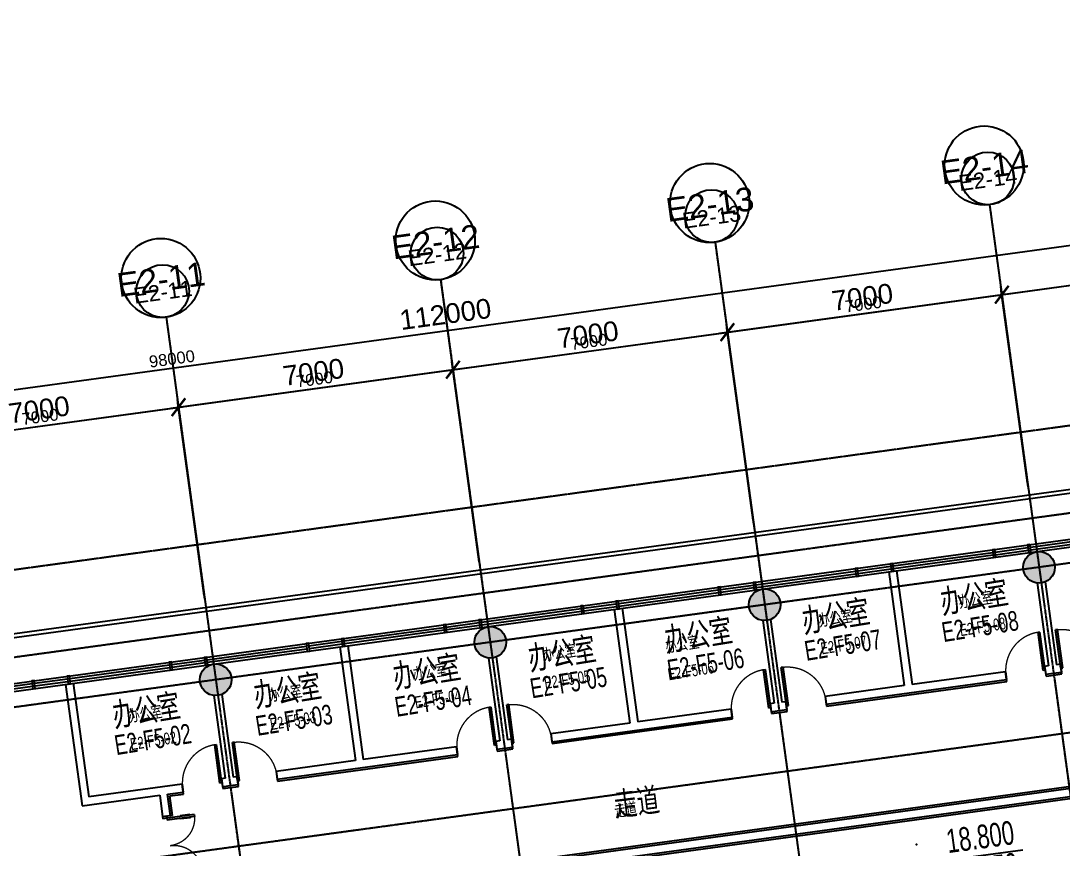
# Model space of a CAD drawing. Header units: millimetres. Extents: x -39175 to 150737, y -15023 to 140542.
# Drawn here: x 11431 to 37772, y 116560 to 137498 of the extents above; entities that cross this region are included whole.
import ezdxf
from ezdxf.enums import TextEntityAlignment as Align

# ---------------------------------------------------------------- set-up
doc = ezdxf.new("R2010")
doc.units = ezdxf.units.MM
doc.header["$LTSCALE"] = 10
for name, pattern in [('DASH', [0.35, 0.25, -0.1]), ('E-RG-1F$0$$0$DOTE', [2.42, 2, -0.2, 0.02, -0.2]), ('E2-RI-5F$0$DASH', [0.35, 0.25, -0.1]), ('XRE2$0$HIDDEN', [0.375, 0.25, -0.125])]:
    doc.linetypes.add(name, pattern=pattern)
for name, color, linetype in [('A—墙体', 7, 'Continuous'), ('A—文字索引', 40, 'Continuous'), ('A—轴线、尺寸', 1, 'Continuous'), ('A—门窗', 135, 'Continuous'), ('E2-RI-5F$0$A-A-建筑投影线', 53, 'E2-RI-5F$0$DASH'), ('E2-RI-5F$0$J-STAIR楼梯', 2, 'Continuous'), ('I—平面—填充03(灰度)', 250, 'Continuous'), ('I—平面—文字', 40, 'Continuous'), ('I—平面—文字（放大1：100）', 40, 'XRE2$0$HIDDEN'), ('I—平面—标高', 40, 'Continuous'), ('I—平面—装饰面层线', 192, 'Continuous'), ('I—平面—门', 22, 'Continuous'), ('轴线100', 1, 'Continuous')]:
    doc.layers.add(name, color=color, linetype=linetype)
doc.styles.add('ARIAL', font='arial.ttf')
doc.styles.add('E1-RI-5F$0$$4$XD2008', font='SIMYOU.TTF', dxfattribs={"width": 0.7})
doc.styles.add('XD2008', font='SIMYOU.TTF', dxfattribs={"width": 0.7, "height": 600})
doc.dimstyles.new('200', dxfattribs={"dimscale": 200, "dimtxt": 2.5, "dimasz": 2, "dimexe": 1, "dimexo": 1, "dimgap": 0.8, "dimtad": 1, "dimdec": 0, "dimdsep": 46, "dimtxsty": 'ARIAL', "dimblk1": 'ARCHTICK', "dimblk2": 'ARCHTICK', "dimsah": 1, "dimcen": -0.9, "dimdle": 1, "dimclrd": 256, "dimclre": 256, "dimclrt": 40, "dimaunit": 1, "dimadec": 0, "dimazin": 0, "dimtfac": 0.35, "dimtdec": 0, "dimtix": 1, "dimtmove": 2, "dimatfit": 3, "dimldrblk": 'ARCHTICK', "dimfxl": 0, "dimtvp": 0.8, "dimtolj": 1, "dimtzin": 0, "dimarcsym": 0})
doc.dimstyles.new('副本 100', dxfattribs={"dimscale": 100, "dimtxt": 2.5, "dimasz": 2, "dimexe": 1, "dimexo": 1, "dimgap": 0.8, "dimtad": 1, "dimdec": 0, "dimdsep": 46, "dimtxsty": 'ARIAL', "dimblk1": 'ARCHTICK', "dimblk2": 'ARCHTICK', "dimsah": 1, "dimcen": -0.9, "dimdle": 1, "dimclrd": 256, "dimclre": 256, "dimclrt": 40, "dimaunit": 1, "dimadec": 0, "dimazin": 0, "dimtfac": 0.35, "dimtdec": 0, "dimtix": 1, "dimtmove": 2, "dimatfit": 3, "dimldrblk": 'ARCHTICK', "dimfxl": 0, "dimtvp": 0.8, "dimtolj": 1, "dimtzin": 0, "dimarcsym": 0})

# ---------------------------------------------------------------- blocks, each defined once
blk = doc.blocks.new('E-COLS-F5')
at = {"layer": 'I—平面—填充03(灰度)'}
h = blk.add_hatch(color=18, dxfattribs=at)
edge = h.paths.add_edge_path()
edge.add_arc((11746078, -6083259), 400, 0, 360)
h = blk.add_hatch(color=18, dxfattribs=at)
edge = h.paths.add_edge_path()
edge.add_arc((11739142, -6084207), 400, 0, 360)
h = blk.add_hatch(color=18, dxfattribs=at)
edge = h.paths.add_edge_path()
edge.add_arc((11732207, -6085155), 400, 0, 360)
h = blk.add_hatch(color=18, dxfattribs=at)
edge = h.paths.add_edge_path()
edge.add_arc((11725271, -6086103), 400, 0, 360)
at = {"layer": 'A—墙体'}
for centre in [(11746078, -6083259), (11739142, -6084207), (11732207, -6085155), (11725271, -6086103)]:
    blk.add_circle(centre, 400, dxfattribs=at)
blk = doc.blocks.new('E2-RI-5F$0$$DorLib2D$00000001')
at = {"layer": 'I—平面—门'}
for p, q in [((0.45, 0.975), (0.5, 0.975)), ((0.45, 0), (0.45, 0.975)), ((0.5, 0), (0.5, 0.975)), ((0.5, 0), (0.45, 0))]:
    blk.add_line(p, q, dxfattribs=at)
at = {"layer": 'I—平面—门', "color": 8, "linetype": 'DASH', "lineweight": 13}
blk.add_arc((0.475, 0), 0.975, 91.4693, 180, dxfattribs=at)
blk = doc.blocks.new('E2-RI-5F$0$$DorLib2D$00000011')
at = {"lineweight": 13}
for p, q in [((-0.483, 0.396), (-0.483, 0.235)), ((-0.417, 0.396), (-0.417, 0.235)), ((0.417, 0.396), (0.417, 0.235)), ((0.483, 0.396), (0.483, 0.235))]:
    blk.add_line(p, q, dxfattribs=at)
for p, q in [((-0.483, 0.396), (-0.467, 0.396)), ((-0.467, 0.471), (-0.467, -0.062)), ((-0.467, 0.471), (-0.433, 0.471)), ((-0.433, 0.471), (-0.433, 0.004)), ((-0.417, 0.396), (-0.433, 0.396)), ((0.417, 0.396), (0.433, 0.396)), ((0.433, 0.471), (0.433, 0.004)), ((0.467, 0.471), (0.433, 0.471)), ((0.467, 0.471), (0.467, -0.062)), ((0.483, 0.396), (0.467, 0.396)), ((-0.483, 0.235), (-0.467, 0.235)), ((-0.417, 0.235), (-0.433, 0.235)), ((0.417, 0.235), (0.433, 0.235)), ((0.483, 0.235), (0.467, 0.235)), ((-0.5, 0.004), (-0.433, 0.004)), ((-0.5, 0.004), (-0.5, -0.062)), ((0.5, 0.004), (0.433, 0.004)), ((0.5, 0.004), (0.5, -0.062)), ((-0.5, -0.062), (-0.467, -0.062)), ((0.5, -0.062), (0.467, -0.062))]:
    blk.add_line(p, q)
at = {"layer": 'I—平面—门', "color": 8, "linetype": 'DASH', "lineweight": 13, "ltscale": 20}
for centre, start, end in [((-0.467, 0.004), 0, 85.904), ((0.467, 0.004), 94.096, 180)]:
    blk.add_arc(centre, 0.467, start, end, dxfattribs=at)
blk = doc.blocks.new('_ArchTick')
at = {"color": 0, "linetype": 'ByBlock', "const_width": 0.15}
blk.add_lwpolyline([(-0.5, -0.5), (0.5, 0.5)], dxfattribs=at)
blk = doc.blocks.new('*D4653')
at = {"layer": 'A—轴线、尺寸', "linetype": 'ByBlock', "lineweight": -2}
for p, q in [((-33466, 122060), (77898, 137282)), ((78472, 131607), (77673, 137453)), ((-32387, 115642), (-33295, 122285))]:
    blk.add_line(p, q, dxfattribs=at)
at = {"layer": 'Defpoints', "color": 0, "linetype": 'ByBlock'}
for p in [(77700, 137255), (78499, 131409), (-32360, 115444, 0)]:
    blk.add_point(p, dxfattribs=at)
at = {"layer": 'A—轴线、尺寸', "linetype": 'ByBlock', "lineweight": -2, "xscale": 400, "yscale": 400, "zscale": 400}
for p, rotation in [((77700, 137255), 7.783339573525556), ((-33268, 122087), 187.7833395735256)]:
    blk.add_blockref('_ArchTick', p, dxfattribs=dict(at, rotation=rotation))
at = {"layer": 'A—轴线、尺寸', "color": 40, "linetype": 'ByBlock', "insert": (22160, 130082), "char_height": 500, "attachment_point": 5, "rotation": 7.7833, "style": 'ARIAL'}
blk.add_mtext('\\A1;112000', dxfattribs=at)
blk = doc.blocks.new('*D4661')
at = {"layer": 'A—轴线、尺寸', "linetype": 'ByBlock', "lineweight": -2}
for p, q in [((8282, 126757), (15614, 127759)), ((16066, 122976), (15389, 127930)), ((9131, 122028), (8453, 126982))]:
    blk.add_line(p, q, dxfattribs=at)
at = {"layer": 'Defpoints', "color": 0, "linetype": 'ByBlock'}
for p in [(15416, 127732), (16093, 122778), (9158, 121830)]:
    blk.add_point(p, dxfattribs=at)
at = {"layer": 'A—轴线、尺寸', "linetype": 'ByBlock', "lineweight": -2, "xscale": 400, "yscale": 400, "zscale": 400}
for p, rotation in [((15416, 127732), 7.783339573525556), ((8480, 126784), 187.7833395735256)]:
    blk.add_blockref('_ArchTick', p, dxfattribs=dict(at, rotation=rotation))
at = {"layer": 'A—轴线、尺寸', "color": 40, "linetype": 'ByBlock', "insert": (11892, 127670), "char_height": 500, "attachment_point": 5, "rotation": 7.7833, "style": 'ARIAL'}
blk.add_mtext('\\A1;7000', dxfattribs=at)
blk = doc.blocks.new('*D4662')
at = {"layer": 'A—轴线、尺寸', "linetype": 'ByBlock', "lineweight": -2}
for p, q in [((23002, 123924), (22324, 128878)), ((15218, 127705), (22550, 128707)), ((16066, 122976), (15389, 127930))]:
    blk.add_line(p, q, dxfattribs=at)
at = {"layer": 'Defpoints', "color": 0, "linetype": 'ByBlock'}
for p in [(22351, 128680), (23029, 123726), (16093, 122778)]:
    blk.add_point(p, dxfattribs=at)
at = {"layer": 'A—轴线、尺寸', "linetype": 'ByBlock', "lineweight": -2, "xscale": 400, "yscale": 400, "zscale": 400}
for p, rotation in [((22351, 128680), 7.783339573525556), ((15416, 127732), 187.7833395735256)]:
    blk.add_blockref('_ArchTick', p, dxfattribs=dict(at, rotation=rotation))
at = {"layer": 'A—轴线、尺寸', "color": 40, "linetype": 'ByBlock', "insert": (18827, 128618), "char_height": 500, "attachment_point": 5, "rotation": 7.7833, "style": 'ARIAL'}
blk.add_mtext('\\A1;7000', dxfattribs=at)
blk = doc.blocks.new('*D4663')
at = {"layer": 'A—轴线、尺寸', "linetype": 'ByBlock', "lineweight": -2}
for p, q in [((22153, 128653), (29485, 129655)), ((29937, 124872), (29260, 129826)), ((23002, 123924), (22324, 128878))]:
    blk.add_line(p, q, dxfattribs=at)
at = {"layer": 'Defpoints', "color": 0, "linetype": 'ByBlock'}
for p in [(29287, 129628), (29964, 124674), (23029, 123726)]:
    blk.add_point(p, dxfattribs=at)
at = {"layer": 'A—轴线、尺寸', "linetype": 'ByBlock', "lineweight": -2, "xscale": 400, "yscale": 400, "zscale": 400}
for p, rotation in [((29287, 129628), 7.783339573525556), ((22351, 128680), 187.7833395735256)]:
    blk.add_blockref('_ArchTick', p, dxfattribs=dict(at, rotation=rotation))
at = {"layer": 'A—轴线、尺寸', "color": 40, "linetype": 'ByBlock', "insert": (25763, 129566), "char_height": 500, "attachment_point": 5, "rotation": 7.7833, "style": 'ARIAL'}
blk.add_mtext('\\A1;7000', dxfattribs=at)
blk = doc.blocks.new('*D4664')
at = {"layer": 'A—轴线、尺寸', "linetype": 'ByBlock', "lineweight": -2}
for p, q in [((36873, 125820), (36195, 130774)), ((29089, 129601), (36421, 130603)), ((29937, 124872), (29260, 129826))]:
    blk.add_line(p, q, dxfattribs=at)
at = {"layer": 'Defpoints', "color": 0, "linetype": 'ByBlock'}
for p in [(36223, 130576), (36900, 125622), (29964, 124674)]:
    blk.add_point(p, dxfattribs=at)
at = {"layer": 'A—轴线、尺寸', "linetype": 'ByBlock', "lineweight": -2, "xscale": 400, "yscale": 400, "zscale": 400}
for p, rotation in [((36223, 130576), 7.783339573525556), ((29287, 129628), 187.7833395735256)]:
    blk.add_blockref('_ArchTick', p, dxfattribs=dict(at, rotation=rotation))
at = {"layer": 'A—轴线、尺寸', "color": 40, "linetype": 'ByBlock', "insert": (32699, 130514), "char_height": 500, "attachment_point": 5, "rotation": 7.7833, "style": 'ARIAL'}
blk.add_mtext('\\A1;7000', dxfattribs=at)
blk = doc.blocks.new('*D4665')
at = {"layer": 'A—轴线、尺寸', "linetype": 'ByBlock', "lineweight": -2}
for p, q in [((43808, 126768), (43131, 131722)), ((36024, 130549), (43356, 131551)), ((36873, 125820), (36195, 130774))]:
    blk.add_line(p, q, dxfattribs=at)
at = {"layer": 'Defpoints', "color": 0, "linetype": 'ByBlock'}
for p in [(43158, 131524), (43835, 126570), (36900, 125622)]:
    blk.add_point(p, dxfattribs=at)
at = {"layer": 'A—轴线、尺寸', "linetype": 'ByBlock', "lineweight": -2, "xscale": 400, "yscale": 400, "zscale": 400}
for p, rotation in [((43158, 131524), 7.783339573525556), ((36223, 130576), 187.7833395735256)]:
    blk.add_blockref('_ArchTick', p, dxfattribs=dict(at, rotation=rotation))
at = {"layer": 'A—轴线、尺寸', "color": 40, "linetype": 'ByBlock', "insert": (39634, 131462), "char_height": 500, "attachment_point": 5, "rotation": 7.7833, "style": 'ARIAL'}
blk.add_mtext('\\A1;7000', dxfattribs=at)
blk = doc.blocks.new('E1-RI-5F$0$$0$ECADI-TAG-HGHT_国标_')
at = {"color": 1}
blk.add_line((-2.12, 2.12), (11.77, 2.12), dxfattribs=at)
at = {"color": 1, "const_width": 0.5}
blk.add_lwpolyline([(-2.12, 2.12), (0, 0), (2.12, 2.12)], dxfattribs=at)
at = {"color": 1}
blk.add_point((-1.48, 4.6), dxfattribs=at)
at = {"style": 'E1-RI-5F$0$$4$XD2008', "width": 0.7}
blk.add_attdef('FL', text='', height=3, dxfattribs=at).set_placement((-2.69, 2.97), align=Align.RIGHT)
for tag, p in [('F.F.L.', (2.28, 2.97)), ('T.O.S.', (2.28, -1.1))]:
    blk.add_attdef(tag, p, '', height=3, dxfattribs=at)
blk = doc.blocks.new('*D4848')
at = {"layer": 'Defpoints', "color": 0}
for p in [(-191585, 138385), (-190772, 132439), (-287774, 118470, 0)]:
    blk.add_point(p, dxfattribs=at)
at = {"layer": '轴线100', "lineweight": -2}
for p, q in [((-288781, 125099), (-191486, 138398)), ((-190786, 132539), (-191598, 138484)), ((-287787, 118569), (-288695, 125212))]:
    blk.add_line(p, q, dxfattribs=at)
at = {"layer": '轴线100', "lineweight": -2, "xscale": 200, "yscale": 200, "zscale": 200}
for p, rotation in [((-191585, 138385), 7.783339565574511), ((-288682, 125113), 187.7833395655745)]:
    blk.add_blockref('_ArchTick', p, dxfattribs=dict(at, rotation=rotation))
at = {"layer": '轴线100', "color": 40, "insert": (-240165, 131980), "char_height": 300, "attachment_point": 5, "rotation": 7.7833, "style": 'ARIAL'}
blk.add_mtext('\\A1;98000', dxfattribs=at)
blk = doc.blocks.new('*D4856')
at = {"layer": 'Defpoints', "color": 0}
for p in [(-239998, 130758), (-239321, 125804), (-246256, 124856)]:
    blk.add_point(p, dxfattribs=at)
at = {"layer": '轴线100', "lineweight": -2}
for p, q in [((-247033, 129796), (-239899, 130771)), ((-239334, 125903), (-240012, 130857)), ((-246270, 124955), (-246947, 129909))]:
    blk.add_line(p, q, dxfattribs=at)
at = {"layer": '轴线100', "lineweight": -2, "xscale": 200, "yscale": 200, "zscale": 200}
for p, rotation in [((-239998, 130758), 7.783339565574511), ((-246934, 129810), 187.7833395655745)]:
    blk.add_blockref('_ArchTick', p, dxfattribs=dict(at, rotation=rotation))
at = {"layer": '轴线100', "color": 40, "insert": (-243497, 130515), "char_height": 300, "attachment_point": 5, "rotation": 7.7833, "style": 'ARIAL'}
blk.add_mtext('\\A1;7000', dxfattribs=at)
blk = doc.blocks.new('*D4857')
at = {"layer": 'Defpoints', "color": 0}
for p in [(-233063, 131706), (-232385, 126752), (-239321, 125804)]:
    blk.add_point(p, dxfattribs=at)
at = {"layer": '轴线100', "lineweight": -2}
for p, q in [((-240097, 130744), (-232963, 131719)), ((-232399, 126851), (-233076, 131805)), ((-239334, 125903), (-240012, 130857))]:
    blk.add_line(p, q, dxfattribs=at)
at = {"layer": '轴线100', "lineweight": -2, "xscale": 200, "yscale": 200, "zscale": 200}
for p, rotation in [((-233063, 131706), 7.783339565574511), ((-239998, 130758), 187.7833395655745)]:
    blk.add_blockref('_ArchTick', p, dxfattribs=dict(at, rotation=rotation))
at = {"layer": '轴线100', "color": 40, "insert": (-236562, 131463), "char_height": 300, "attachment_point": 5, "rotation": 7.7833, "style": 'ARIAL'}
blk.add_mtext('\\A1;7000', dxfattribs=at)
blk = doc.blocks.new('*D4858')
at = {"layer": 'Defpoints', "color": 0}
for p in [(-226127, 132654), (-225450, 127700), (-232385, 126752)]:
    blk.add_point(p, dxfattribs=at)
at = {"layer": '轴线100', "lineweight": -2}
for p, q in [((-233162, 131692), (-226028, 132667)), ((-225463, 127799), (-226141, 132753)), ((-232399, 126851), (-233076, 131805))]:
    blk.add_line(p, q, dxfattribs=at)
at = {"layer": '轴线100', "lineweight": -2, "xscale": 200, "yscale": 200, "zscale": 200}
for p, rotation in [((-226127, 132654), 7.783339565574511), ((-233063, 131706), 187.7833395655745)]:
    blk.add_blockref('_ArchTick', p, dxfattribs=dict(at, rotation=rotation))
at = {"layer": '轴线100', "color": 40, "insert": (-229626, 132411), "char_height": 300, "attachment_point": 5, "rotation": 7.7833, "style": 'ARIAL'}
blk.add_mtext('\\A1;7000', dxfattribs=at)
blk = doc.blocks.new('*D4859')
at = {"layer": 'Defpoints', "color": 0}
for p in [(-219192, 133602), (-218514, 128648), (-225450, 127700)]:
    blk.add_point(p, dxfattribs=at)
at = {"layer": '轴线100', "lineweight": -2}
for p, q in [((-226226, 132640), (-219092, 133615)), ((-218528, 128747), (-219205, 133701)), ((-225463, 127799), (-226141, 132753))]:
    blk.add_line(p, q, dxfattribs=at)
at = {"layer": '轴线100', "lineweight": -2, "xscale": 200, "yscale": 200, "zscale": 200}
for p, rotation in [((-219192, 133602), 7.783339565574511), ((-226127, 132654), 187.7833395655745)]:
    blk.add_blockref('_ArchTick', p, dxfattribs=dict(at, rotation=rotation))
at = {"layer": '轴线100', "color": 40, "insert": (-222691, 133359), "char_height": 300, "attachment_point": 5, "rotation": 7.7833, "style": 'ARIAL'}
blk.add_mtext('\\A1;7000', dxfattribs=at)
blk = doc.blocks.new('*D4860')
at = {"layer": 'Defpoints', "color": 0}
for p in [(-212256, 134550), (-211579, 129595), (-218514, 128648)]:
    blk.add_point(p, dxfattribs=at)
at = {"layer": '轴线100', "lineweight": -2}
for p, q in [((-211592, 129695), (-212270, 134649)), ((-219291, 133588), (-212157, 134563)), ((-218528, 128747), (-219205, 133701))]:
    blk.add_line(p, q, dxfattribs=at)
at = {"layer": '轴线100', "lineweight": -2, "xscale": 200, "yscale": 200, "zscale": 200}
for p, rotation in [((-212256, 134550), 7.783339565574511), ((-219192, 133602), 187.7833395655745)]:
    blk.add_blockref('_ArchTick', p, dxfattribs=dict(at, rotation=rotation))
at = {"layer": '轴线100', "color": 40, "insert": (-215755, 134307), "char_height": 300, "attachment_point": 5, "rotation": 7.7833, "style": 'ARIAL'}
blk.add_mtext('\\A1;7000', dxfattribs=at)
blk = doc.blocks.new('A$C1C9D1350')
at = {"layer": '轴线100', "linetype": 'E-RG-1F$0$$0$DOTE'}
for p, q in [((-219502.6, 135876.8), (-215009.5, 103005.7)), ((-226438.1, 134928.8), (-221945, 102057.7)), ((-233373.6, 133980.8), (-228880.5, 101109.7)), ((-240309.1, 133032.8), (-235816.1, 100161.7)), ((-187050.8, 132237.2), (-291775.7, 117922.8)), ((-186872.9, 130999.9), (-255751.1, 121585.2)), ((-186282.4, 126791.1), (-255175.5, 117374.4))]:
    blk.add_line(p, q, dxfattribs=at)
at = {"layer": '轴线100', "linetype": 'ByBlock'}
for centre in [(-219547.7, 136540.4), (-226528.3, 135589.3), (-233463.8, 134641.3), (-240399.3, 133693.3)]:
    blk.add_circle(centre, 666.7, dxfattribs=at)
at = {"layer": '轴线100', "color": 40, "style": 'ARIAL'}
for s, p in [('E2-14', (-219544.7, 136518.4)), ('E2-13', (-226525.3, 135567.3)), ('E2-12', (-233460.8, 134619.3)), ('E2-11', (-240396.3, 133671.4))]:
    blk.add_text(s, height=400, rotation=7.78334, dxfattribs=at).set_placement(p, align=Align.MIDDLE_CENTER)
at = {"layer": '轴线100'}
for base, p1, p2, picture, middle in [((-191584.9, 138384.5), (-287773.8, 118469.7, 0), (-190772.3, 132439.5), '*D4848', (-240164.9, 131979.6)), ((-212256, 134549.8), (-218514.4, 128647.5), (-211578.8, 129595.5), '*D4860', (-215755.4, 134306.8)), ((-219191.5, 133601.8), (-225449.9, 127699.5), (-218514.4, 128647.5), '*D4859', (-222690.9, 133358.8)), ((-226127, 132653.8), (-232385.4, 126751.5), (-225449.9, 127699.5), '*D4858', (-229626.4, 132410.8)), ((-233062.6, 131705.8), (-239320.9, 125803.5), (-232385.4, 126751.5), '*D4857', (-236561.9, 131462.8)), ((-239998.1, 130757.8), (-246256.4, 124855.5), (-239320.9, 125803.5), '*D4856', (-243497.4, 130514.8))]:
    dim = blk.add_linear_dim(base=base, p1=p1, p2=p2, angle=7.78334, dimstyle='副本 100', override={"dimtxt": 3}, dxfattribs=at)
    dim.commit()
    dim.dimension.update_dxf_attribs({"geometry": picture, "text_midpoint": middle})

msp = doc.modelspace()

# ---------------------------------------------------------------- linework, layer by layer
at = {"layer": 'A—墙体'}
for p, q in [((37011.2, 124066.5), (37012.8, 124055.4)), ((37209.4, 124093.5), (37210.9, 124082.4)), ((33364.2, 123568.2), (33756.8, 120696.2)), ((33562.4, 123595.2), (33954.9, 120723.2)), ((37117.7, 123287.9), (37403.8, 121194.7)), ((37315.8, 123315), (37601.9, 121221.7)), ((30075.7, 123118.8), (30077.3, 123107.4)), ((30273.8, 123145.9), (30275.4, 123134.5)), ((26428.6, 122620.5), (26821.3, 119748.2)), ((26626.8, 122647.6), (27019.4, 119775.3)), ((30182.2, 122339.9), (30468.3, 120246.7)), ((30380.3, 122367), (30666.4, 120273.8)), ((23140.1, 122171.2), (23141.7, 122159.4)), ((23338.3, 122198.2), (23339.9, 122186.5)), ((19691.2, 121699.9), (20083.9, 118827.3)), ((19493.1, 121672.9), (19885.7, 118800.2)), ((16204.6, 121223.5), (16206.2, 121211.4)), ((16402.7, 121250.6), (16404.4, 121238.5)), ((23246.6, 121391.9), (23532.8, 119298.7)), ((23444.8, 121419), (23730.9, 119325.8)), ((37403.8, 121194.7), (37304.7, 121181.1)), ((37701, 121235.3), (37601.9, 121221.7)), ((36313.9, 121045.7), (33954.9, 120723.2)), ((37331.8, 120983), (37530, 121010)), ((37530, 121010), (37728.1, 121037.1)), ((12557.5, 120725.2), (12977.3, 117654)), ((12755.7, 120752.3), (13148.4, 117879.3)), ((33756.8, 120696.2), (31756.3, 120422.7)), ((34062.2, 120536), (36341, 120847.5)), ((16311.1, 120443.9), (16597.3, 118350.7)), ((16509.3, 120471), (16795.4, 118377.8)), ((31783.4, 120224.6), (34062.2, 120536)), ((30468.3, 120246.7), (30369.2, 120233.1)), ((30765.5, 120287.3), (30666.4, 120273.8)), ((29378.4, 120097.7), (27019.4, 119775.3)), ((27126.7, 119588.1), (29405.5, 119899.5)), ((30396.3, 120035), (30594.4, 120062.1)), ((30594.4, 120062.1), (30792.6, 120089.1)), ((26821.3, 119748.2), (24820.8, 119474.7)), ((24847.9, 119276.6), (27126.7, 119588.1)), ((23830, 119339.3), (23730.9, 119325.8)), ((22442.9, 119149.7), (20083.9, 118827.3)), ((23532.8, 119298.7), (23433.7, 119285.1)), ((23460.8, 119087), (23658.9, 119114.1)), ((23658.9, 119114.1), (23857.1, 119141.1)), ((19885.7, 118800.2), (17885.3, 118526.7)), ((20191.2, 118640.1), (22470, 118951.5)), ((17912.4, 118328.6), (20191.2, 118640.1)), ((16597.3, 118350.7), (16498.2, 118337.1)), ((16894.5, 118391.3), (16795.4, 118377.8)), ((15507.4, 118201.7), (13148.4, 117879.3)), ((16525.3, 118139), (16723.4, 118166.1)), ((16723.4, 118166.1), (16921.6, 118193.2)), ((38028.6, 118100.8), (19302.7, 115541.2)), ((12977.3, 117654), (14939.9, 117922.3)), ((14939.9, 117922.3), (15014.5, 117376.8)), ((15138.1, 117949.4), (15534.5, 118003.6)), ((15212.7, 117403.9), (15138.1, 117949.4)), ((19131.6, 115315.9), (38253.8, 117929.7))]:
    msp.add_line(p, q, dxfattribs=at)
for points in [[(37304.7, 121181.1), (37331.8, 120983)], [(37701, 121235.3), (37728.1, 121037.1)], [(36313.9, 121045.7), (36341, 120847.5)], [(31756.3, 120422.7), (31783.4, 120224.6)], [(30369.2, 120233.1), (30396.3, 120035)], [(30765.5, 120287.3), (30792.6, 120089.1)], [(29378.4, 120097.7), (29405.5, 119899.5)], [(23830, 119339.3), (23857.1, 119141.1)], [(24820.8, 119474.7), (24847.9, 119276.6)], [(22442.9, 119149.7), (22470, 118951.5)], [(23433.7, 119285.1), (23460.8, 119087)], [(16498.2, 118337.1), (16525.3, 118139)], [(16894.5, 118391.3), (16921.6, 118193.2)], [(17885.3, 118526.7), (17912.4, 118328.6)], [(15507.4, 118201.7), (15534.5, 118003.6)], [(15212.7, 117403.9), (15014.5, 117376.8)]]:
    msp.add_lwpolyline(points, dxfattribs=at)
at = {"layer": 'A—轴线、尺寸', "linetype": 'E-RG-1F$0$$0$DOTE', "ltscale": 500}
for p, q in [((35911.5, 132851.2), (40404.5, 99980.1)), ((28976, 131903.2), (33469, 99032.1)), ((22040.5, 130955.2), (26533.5, 98084.1)), ((79137.4, 130684.4), (-37184.4, 114784.7)), ((15105, 130007.2), (19598, 97136.1)), ((79311.1, 129446.5), (-337, 118559.6)), ((79901.5, 125237.7), (238.6, 114348.8))]:
    msp.add_line(p, q, dxfattribs=at)
at = {"layer": 'A—轴线、尺寸', "linetype": 'ByBlock'}
for centre in [(35776.2, 133842), (28840.7, 132894), (21905.2, 131946), (14969.7, 130998)]:
    msp.add_circle(centre, 1000, dxfattribs=at)
at = {"layer": 'A—门窗'}
for points in [[(7687.3, 117082.1), (7261.1, 120203.4), (43373.8, 125137.7)], [(7886.2, 117103.4), (7486.3, 120032.3), (43400.9, 124939.5)], [(36942.7, 124191.7), (39399.9, 124527.4)], [(36951.8, 124125.6), (39408.9, 124461.4)], [(36051.1, 124069.8), (36883.3, 124183.6)], [(36060.1, 124003.8), (36892.3, 124117.5)], [(33474.9, 123717.9), (35991.6, 124061.7)], [(33484, 123651.8), (36000.6, 123995.7)], [(30007.2, 123244), (32523.8, 123587.9)], [(32583.3, 123596), (33415.5, 123709.7)], [(32592.3, 123530), (33424.5, 123643.7)], [(30016.2, 123178), (32532.9, 123521.8)], [(26539.4, 122770.2), (29056.1, 123114.1)], [(26548.4, 122704.2), (29065.1, 123048)], [(29115.5, 123122.2), (29947.7, 123235.9)], [(29124.5, 123056.1), (29956.7, 123169.9)], [(25647.7, 122648.4), (26479.9, 122762.1)], [(23071.6, 122296.4), (25588.3, 122640.3)], [(23080.6, 122230.3), (25597.3, 122574.2)], [(25656.8, 122582.3), (26489, 122696)], [(22179.9, 122174.6), (23012.2, 122288.3)], [(22189, 122108.5), (23021.2, 122222.2)], [(19603.8, 121822.6), (22120.5, 122166.4)], [(19612.9, 121756.5), (22129.5, 122100.4)], [(18712.2, 121700.7), (19544.4, 121814.4)], [(18721.2, 121634.7), (19553.4, 121748.4)], [(16136.1, 121348.7), (18652.7, 121692.6)], [(16145.1, 121282.7), (18661.7, 121626.6)], [(12668.3, 120874.9), (15184.9, 121218.8)], [(15244.4, 121226.9), (16076.6, 121340.6)], [(15253.4, 121160.8), (16085.6, 121274.6)], [(12677.3, 120808.9), (15194, 121152.7)], [(9200.6, 120401.1), (11717.1, 120744.9)], [(9209.6, 120335), (11726.1, 120678.9)], [(11776.5, 120753.1), (12608.8, 120866.8)], [(11785.6, 120687), (12617.9, 120800.7)]]:
    msp.add_lwpolyline(points, dxfattribs=at)
for points in [[(36069.1, 123937.7), (36042, 124135.9), (35982.6, 124127.8), (36009.7, 123929.6)], [(36960.8, 124059.6), (36933.7, 124257.7), (36874.3, 124249.6), (36901.3, 124051.5)], [(32601.3, 123463.9), (32574.3, 123662.1), (32514.8, 123653.9), (32541.9, 123455.8)], [(33493, 123585.8), (33465.9, 123783.9), (33406.5, 123775.8), (33433.6, 123577.7)], [(30025.2, 123111.9), (29998.1, 123310.1), (29938.7, 123302), (29965.8, 123103.8)], [(29133.6, 122990.1), (29106.5, 123188.3), (29047, 123180.2), (29074.1, 122982)], [(26557.4, 122638.2), (26530.4, 122836.3), (26470.9, 122828.2), (26498, 122630)], [(25665.8, 122516.3), (25638.7, 122714.5), (25579.2, 122706.4), (25606.3, 122508.2)], [(22198, 122042.4), (22170.9, 122240.6), (22111.5, 122232.5), (22138.6, 122034.3)], [(23089.7, 122164.4), (23062.6, 122362.6), (23003.1, 122354.4), (23030.2, 122156.3)], [(18730.2, 121568.5), (18703.2, 121766.7), (18643.7, 121758.5), (18670.8, 121560.4)], [(19622.1, 121689.2), (19595, 121887.4), (19535.5, 121879.3), (19562.6, 121681.1)], [(15262.5, 121094.7), (15235.4, 121292.8), (15175.9, 121284.7), (15203, 121086.6)], [(16154.1, 121216.6), (16127, 121414.7), (16067.6, 121406.6), (16094.7, 121208.4)], [(12686.3, 120742.7), (12659.3, 120940.9), (12599.8, 120932.8), (12626.9, 120734.6)], [(11794.6, 120620.9), (11767.5, 120819), (11708.1, 120810.9), (11735.2, 120612.7)]]:
    msp.add_lwpolyline(points, close=True, dxfattribs=at)
at = {"layer": 'E2-RI-5F$0$A-A-建筑投影线'}
msp.add_line((-8334.2, 120948.2), (73356.5, 132114.2), dxfattribs=at)
at = {"layer": 'E2-RI-5F$0$J-STAIR楼梯'}
for points in [[(6200.8, 116879.2), (5604.9, 121238.4), (43452.9, 126412)], [(6299.9, 116892.7), (5717.5, 121152.9), (43466.5, 126312.9)]]:
    msp.add_lwpolyline(points, dxfattribs=at)
at = {"layer": 'I—平面—装饰面层线'}
for p, q in [((37304.7, 121181.1), (37338.6, 120933.4)), ((37734.9, 120987.6), (37701, 121235.3)), ((36347.8, 120798), (36313.9, 121045.7)), ((37338.6, 120933.4), (37536.7, 120960.5)), ((37536.7, 120960.5), (37734.9, 120987.6)), ((34069, 120486.5), (36347.8, 120798)), ((31756.3, 120422.7), (31790.2, 120175)), ((31790.2, 120175), (34069, 120486.5)), ((30369.2, 120233.1), (30403.1, 119985.4)), ((30799.4, 120039.6), (30765.5, 120287.3)), ((29412.3, 119850), (29378.4, 120097.7)), ((30403.1, 119985.4), (30601.2, 120012.5)), ((30601.2, 120012.5), (30799.4, 120039.6)), ((27133.5, 119538.5), (29412.3, 119850)), ((23863.9, 119091.6), (23830, 119339.3)), ((24820.8, 119474.7), (24854.6, 119227)), ((24854.6, 119227), (27133.5, 119538.5)), ((22476.8, 118902), (22442.9, 119149.7)), ((23433.7, 119285.1), (23467.5, 119037.4)), ((23467.5, 119037.4), (23665.7, 119064.5)), ((23665.7, 119064.5), (23863.9, 119091.6)), ((20197.9, 118590.5), (22476.8, 118902)), ((17919.1, 118279), (20197.9, 118590.5)), ((16498.2, 118337.1), (16532, 118089.4)), ((16928.3, 118143.6), (16894.5, 118391.3)), ((17885.3, 118526.7), (17919.1, 118279)), ((15541.2, 117954), (15507.4, 118201.7)), ((16532, 118089.4), (16730.2, 118116.5)), ((16730.2, 118116.5), (16928.3, 118143.6)), ((37972.3, 118143.5), (19345.5, 115597.5)), ((15194.4, 117906.6), (15541.2, 117954)), ((15262.2, 117410.7), (15194.4, 117906.6)), ((19088.9, 115259.6), (38310.1, 117886.9)), ((15262.2, 117410.7), (15014.5, 117376.8))]:
    msp.add_line(p, q, dxfattribs=at)

# ---------------------------------------------------------------- block references
at = {"layer": 'A—墙体'}
msp.add_blockref('E-COLS-F5', (-11708913.6, 6206944.1), dxfattribs=at)
at = {"layer": 'I—平面—标高'}
ref = msp.add_blockref('E1-RI-5F$0$$0$ECADI-TAG-HGHT_国标_', (34480.1, 115806.6), dxfattribs=dict(at, xscale=199.9999999993724, yscale=200, zscale=199.9999999997809, rotation=7.783339297428522))
ref.add_attrib('F.F.L.', '18.800', (34865.3, 116458.3), dxfattribs={"layer": '0', "height": 600, "rotation": 7.78334, "style": 'E1-RI-5F$0$$4$XD2008', "width": 0.7})
ref.add_attrib('T.O.S.', '18.750', (34962.5, 115649.6), dxfattribs={"layer": '0', "height": 600, "rotation": 7.78334, "style": 'E1-RI-5F$0$$4$XD2008', "width": 0.7})
at = {"layer": 'I—平面—门'}
for name, p, xscale, yscale, zscale, rotation in [('E2-RI-5F$0$$DorLib2D$00000001', (38210, 121203.9), -1000.000000000562, 1000, 1000, 7.783339568362138), ('E2-RI-5F$0$$DorLib2D$00000001', (36822.9, 121014.3), 1000.000000000562, 1000.000000000931, -1000, 7.783339568362152), ('E2-RI-5F$0$$DorLib2D$00000001', (31274.4, 120255.9), -1000.000000000562, 1000, 1000, 7.783339568362138), ('E2-RI-5F$0$$DorLib2D$00000001', (29887.3, 120066.3), 1000.000000000562, 1000.000000000931, -1000, 7.783339568362152), ('E2-RI-5F$0$$DorLib2D$00000001', (22951.8, 119118.3), 1000.000000000562, 1000.000000000931, -1000, 7.783339568362152), ('E2-RI-5F$0$$DorLib2D$00000001', (24338.9, 119307.9), -1000.000000000562, 1000, 1000, 7.783339568362138), ('E2-RI-5F$0$$DorLib2D$00000001', (17403.4, 118359.9), -1000.000000000562, 1000, 1000, 7.783339568362138), ('E2-RI-5F$0$$DorLib2D$00000001', (16016.3, 118170.3), 1000.000000000562, 1000.000000000931, -1000, 7.783339568362152), ('E2-RI-5F$0$$DorLib2D$00000011', (15208.9, 116646.4), -1499.999999999764, 1500, 1500, 277.7833395722635)]:
    msp.add_blockref(name, p, dxfattribs=dict(at, xscale=xscale, yscale=yscale, zscale=zscale, rotation=rotation))
at = {"layer": '轴线100'}
msp.add_blockref('A$C1C9D1350', (255414.1, -3026), dxfattribs=at)

# ---------------------------------------------------------------- texts
at = {"layer": 'A—文字索引', "style": 'ARIAL'}
for s, p in [('E2-14', (35780.7, 133809)), ('E2-13', (28845.2, 132861)), ('E2-12', (21909.7, 131913)), ('E2-11', (14974.2, 130965))]:
    msp.add_text(s, height=600, rotation=7.78334, dxfattribs=at).set_placement(p, align=Align.MIDDLE_CENTER)
at = {"layer": 'I—平面—文字', "linetype": 'ByBlock', "style": 'XD2008', "width": 0.7}
for s, height, rotation, p in [('办公室', 600, 9.15842, (34719, 122506.7, 0)), ('办公室', 600, 9.15842, (31222.2, 122022.4, 0)), ('E2-F5-08', 500, 9.15842, (34750.7, 121792.4)), ('办公室', 600, 9.15842, (27749.3, 121546.7, 0)), ('办公室', 600, 9.15842, (24301.3, 121077.4, 0)), ('E2-F5-07', 500, 9.15842, (31282.9, 121318.4)), ('办公室', 600, 9.15842, (20883.6, 120619.2, 0)), ('E2-F5-06', 500, 9.15842, (27815.2, 120844.4)), ('E2-F5-05', 500, 9.15842, (24347.4, 120370.4)), ('办公室', 600, 9.15842, (17364.6, 120143.9, 0)), ('E2-F5-04', 500, 9.15842, (20929.2, 119903.2)), ('办公室', 600, 9.15842, (13797, 119644.6, 0)), ('E2-F5-03', 500, 9.15842, (17411.9, 119422.4)), ('E2-F5-02', 500, 9.15842, (13845.1, 118934.9)), ('走道', 600, 7.02658, (26462.4, 117386.6, 0))]:
    msp.add_text(s, height=height, rotation=rotation, dxfattribs=at).set_placement(p)
at = {"layer": 'I—平面—文字（放大1：100）', "linetype": 'ByBlock', "style": 'XD2008', "width": 0.7}
for s, p in [('办公室', (35152.3, 122656, 0)), ('办公室', (31612.3, 122185.2, 0)), ('E2-F5-08', (35184, 121941.7)), ('办公室', (27741.7, 121527.8, 0)), ('E2-F5-07', (31673, 121481.2)), ('办公室', (24639.1, 121314.4, 0)), ('办公室', (21366.7, 120832.6, 0)), ('E2-F5-06', (27807.6, 120825.5)), ('E2-F5-05', (24685.3, 120607.4)), ('办公室', (17707.2, 120290.1, 0)), ('E2-F5-04', (21412.3, 120116.6)), ('办公室', (14175.1, 119769.4, 0)), ('E2-F5-03', (17754.6, 119568.6)), ('E2-F5-02', (14223.2, 119059.7)), ('走道', (26454.8, 117367.7, 0))]:
    msp.add_text(s, height=300, rotation=9.15842, dxfattribs=at).set_placement(p)

# ---------------------------------------------------------------- dimensions: what is measured, and where the dimension line sits
at = {"layer": 'A—轴线、尺寸', "linetype": 'ByBlock'}
for base, p1, p2, picture, middle in [((77700.2, 137254.9), (-32359.8, 115444.1, 0), (78499.3, 131408.6), '*D4653', (22159.9, 130082.5)), ((43158, 131524.2), (36899.7, 125621.9), (43835.2, 126569.9), '*D4665', (39634, 131461.7)), ((36222.5, 130576.2), (29964.2, 124673.9), (36899.7, 125621.9), '*D4664', (32698.5, 130513.7)), ((29287, 129628.2), (23028.7, 123725.9), (29964.2, 124673.9), '*D4663', (25763, 129565.7)), ((22351.5, 128680.2), (16093.2, 122777.9), (23028.7, 123725.9), '*D4662', (18827.5, 128617.7)), ((15416, 127732.2), (9157.7, 121829.9), (16093.2, 122777.9), '*D4661', (11892, 127669.7))]:
    dim = msp.add_linear_dim(base=base, p1=p1, p2=p2, angle=7.78334, dimstyle='200', dxfattribs=at)
    dim.commit()
    dim.dimension.update_dxf_attribs({"geometry": picture, "text_midpoint": middle})

doc.saveas('drawing.dxf')
